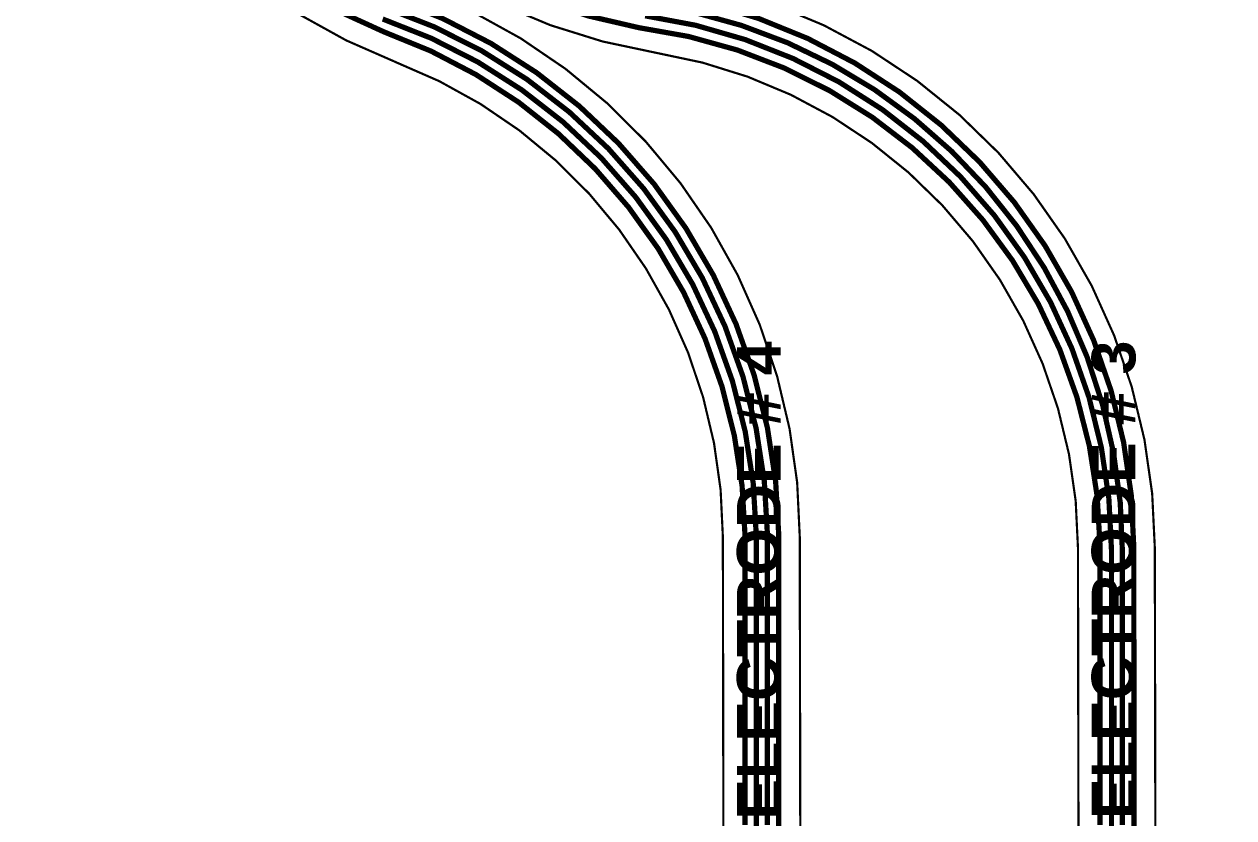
# Model space of a CAD drawing. Header units: inches. Extents: x -3.9 to 9.5, y -7 to 2.6.
# Drawn here: x 0.423 to 3.191, y -4.016 to -2.201 of the extents above; entities that cross this region are included whole.
import ezdxf

# ---------------------------------------------------------------- set-up
doc = ezdxf.new("R2010")
doc.units = ezdxf.units.IN
doc.header["$MEASUREMENT"] = 0
for name, color, linetype in [('Board Outline', 216, 'Continuous'), ('Bottom Layer', 5, 'Continuous'), ('Top Overlay', 2, 'Continuous')]:
    doc.layers.add(name, color=color, linetype=linetype)
doc.styles.add('Arial_Bold', font='', dxfattribs={"height": 0.2})
doc.styles.get('Arial_Bold').set_extended_font_data('Arial', bold=True)

msp = doc.modelspace()

# ---------------------------------------------------------------- linework, layer by layer
at = {"layer": 'Board Outline'}
for points in [[(1.1756, -0.2698, 0.005, 0.005, -0.413783), (4.4172, -3.5048, 0.005, 0.005, 0)], [(1.1768, -0.4458, 0.005, 0.005, -0.413672), (4.2412, -3.5051, 0.005, 0.005, 0)], [(1.0576, -0.6304, 0.005, 0.005, -0.413759), (3.7473, -3.3149, 0.005, 0.005, 0)], [(1.0576, -0.8064, 0.005, 0.005, -0.413759), (3.5714, -3.3152, 0.005, 0.005, 0)], [(1.8699, -2.2664, 0.005, 0.005, -0.367596), (0.7481, -0.9478, 0.005, 0.005, 0)], [(1.2741, -2.2879, 0.005, 0.005, -0.307813), (0.4044, -1.0338, 0.005, 0.005, 0)], [(1.8981, -2.0927, 0.005, 0.005, -0.367206), (3.0107, -3.3987, 0.005, 0.005, 0)], [(1.3372, -2.1236, 0.005, 0.005, -0.310195), (2.198, -3.3731, 0.005, 0.005, 0)], [(1.8699, -2.2664, 0.005, 0.005, -0.367206), (2.8348, -3.399, 0.005, 0.005, 0)], [(1.2741, -2.2879, 0.005, 0.005, 0), (1.2742, -2.288, 0.005, 0.005, 0)], [(1.2742, -2.288, 0.005, 0.005, -0.310195), (2.022, -3.3734, 0.005, 0.005, 0)], [(2.022, -3.3734, 0.005, 0.005, 0), (2.0233, -4.097, 0.005, 0.005, 0)], [(2.198, -3.3731, 0.005, 0.005, 0), (2.1993, -4.097, 0.005, 0.005, 0)], [(2.8348, -3.399, 0.005, 0.005, 0), (2.836, -4.097, 0.005, 0.005, 0)], [(3.0107, -3.3987, 0.005, 0.005, 0), (3.012, -4.097, 0.005, 0.005, 0)]]:
    msp.add_lwpolyline(points, format="xyseb", dxfattribs=at)
for points in [[(1.8686, -2.2664, 0.0025, 0.0025, 1), (1.8711, -2.2664, 0.0025, 0.0025, 1)], [(1.8686, -2.2664, 0.0025, 0.0025, 1), (1.8711, -2.2664, 0.0025, 0.0025, 1)], [(1.2728, -2.2879, 0.0025, 0.0025, 1), (1.2753, -2.2879, 0.0025, 0.0025, 1)], [(1.2728, -2.2879, 0.0025, 0.0025, 1), (1.2753, -2.2879, 0.0025, 0.0025, 1)], [(1.2729, -2.288, 0.0025, 0.0025, 1), (1.2754, -2.288, 0.0025, 0.0025, 1)], [(1.2729, -2.288, 0.0025, 0.0025, 1), (1.2754, -2.288, 0.0025, 0.0025, 1)], [(2.0208, -3.3734, 0.0025, 0.0025, 1), (2.0233, -3.3734, 0.0025, 0.0025, 1)], [(2.0208, -3.3734, 0.0025, 0.0025, 1), (2.0233, -3.3734, 0.0025, 0.0025, 1)], [(2.1967, -3.3731, 0.0025, 0.0025, 1), (2.1992, -3.3731, 0.0025, 0.0025, 1)], [(2.1967, -3.3731, 0.0025, 0.0025, 1), (2.1992, -3.3731, 0.0025, 0.0025, 1)], [(2.8335, -3.399, 0.0025, 0.0025, 1), (2.836, -3.399, 0.0025, 0.0025, 1)], [(2.8335, -3.399, 0.0025, 0.0025, 1), (2.836, -3.399, 0.0025, 0.0025, 1)], [(3.0095, -3.3987, 0.0025, 0.0025, 1), (3.012, -3.3987, 0.0025, 0.0025, 1)], [(3.0095, -3.3987, 0.0025, 0.0025, 1), (3.012, -3.3987, 0.0025, 0.0025, 1)]]:
    msp.add_lwpolyline(points, format="xyseb", close=True, dxfattribs=at)
at = {"layer": 'Bottom Layer'}
for points in [[(1.1768, -0.3171, 0.012, 0.012, -0.414214), (4.37, -3.5065, 0.012, 0.012, 0)], [(1.1768, -0.3431, 0.012, 0.012, -0.414214), (4.3431, -3.5051, 0.012, 0.012, 0)], [(1.1768, -0.3691, 0.012, 0.012, -0.414214), (4.3175, -3.5051, 0.012, 0.012, 0)], [(1.1768, -0.3951, 0.012, 0.012, -0.414214), (4.2919, -3.5051, 0.012, 0.012, 0)], [(1.0578, -0.6781, 0.012, 0.012, -0.414214), (3.6991, -3.3151, 0.012, 0.012, 0)], [(1.0578, -0.7041, 0.012, 0.012, -0.414214), (3.6736, -3.3151, 0.012, 0.012, 0)], [(1.0578, -0.7301, 0.012, 0.012, -0.414213), (3.648, -3.3151, 0.012, 0.012, 0)], [(1.0578, -0.7561, 0.012, 0.012, -0.414214), (3.6224, -3.3151, 0.012, 0.012, 0)], [(1.8299, -2.2088, 0.012, 0.012, -0.367796), (0.7984, -0.9475, 0.012, 0.012, 0)], [(1.2463, -2.2184, 0.012, 0.012, -0.309078), (0.454, -1.0339, 0.012, 0.012, 0)], [(1.8673, -2.1286, 0.012, 0.012, -0.370435), (2.9627, -3.3997, 0.012, 0.012, 0)], [(1.2474, -2.1624, 0.012, 0.012, -0.318827), (2.124, -3.3682, 0.012, 0.012, 0)], [(1.2659, -2.1418, 0.012, 0.012, -0.316333), (2.15, -3.3706, 0.012, 0.012, 0)], [(1.8444, -2.1532, 0.012, 0.012, -0.181483), (2.6234, -2.573, 0.012, 0.012, 0)], [(1.2435, -2.189, 0.012, 0.012, -0.317468), (2.0985, -3.3701, 0.012, 0.012, 0)], [(1.844, -2.1816, 0.012, 0.012, -0.373402), (2.9115, -3.4035, 0.012, 0.012, 0)], [(1.2463, -2.2184, 0.012, 0.012, -0.314144), (2.0729, -3.3731, 0.012, 0.012, 0)], [(1.8299, -2.2088, 0.012, 0.012, -0.374191), (2.8854, -3.3951, 0.012, 0.012, 0)], [(2.6234, -2.573, 0.012, 0.012, -0.181483), (2.9366, -3.4089, 0.012, 0.012, 0)], [(2.0729, -4.033, 0.012, 0.012, 0), (2.0729, -3.3731, 0.012, 0.012, 0)], [(2.0985, -4.0513, 0.012, 0.012, 0), (2.0985, -3.3701, 0.012, 0.012, 0)], [(2.124, -4.033, 0.012, 0.012, 0), (2.124, -3.3682, 0.012, 0.012, 0)], [(2.15, -4.0513, 0.012, 0.012, 0), (2.15, -3.3706, 0.012, 0.012, 0)], [(2.8854, -3.3951, 0.012, 0.012, 0), (2.8854, -4.033, 0.012, 0.012, 0)], [(2.9115, -4.0513, 0.012, 0.012, 0), (2.9115, -3.4035, 0.012, 0.012, 0)], [(2.9366, -4.033, 0.012, 0.012, 0), (2.9366, -3.4089, 0.012, 0.012, 0)], [(2.9627, -3.3997, 0.012, 0.012, 0), (2.9629, -4.0484, 0.012, 0.012, 0)]]:
    msp.add_lwpolyline(points, format="xyseb", dxfattribs=at)
for points in [[(1.2433, -2.2184, 0.006, 0.006, 1), (1.2493, -2.2184, 0.006, 0.006, 1)], [(1.2433, -2.2184, 0.006, 0.006, 1), (1.2493, -2.2184, 0.006, 0.006, 1)], [(1.8269, -2.2088, 0.006, 0.006, 1), (1.8329, -2.2088, 0.006, 0.006, 1)], [(1.8269, -2.2088, 0.006, 0.006, 1), (1.8329, -2.2088, 0.006, 0.006, 1)], [(2.6204, -2.573, 0.006, 0.006, 1), (2.6264, -2.573, 0.006, 0.006, 1)], [(2.6204, -2.573, 0.006, 0.006, 1), (2.6264, -2.573, 0.006, 0.006, 1)], [(2.0699, -3.3731, 0.006, 0.006, 1), (2.0759, -3.3731, 0.006, 0.006, 1)], [(2.0699, -3.3731, 0.006, 0.006, 1), (2.0759, -3.3731, 0.006, 0.006, 1)], [(2.0955, -3.3701, 0.006, 0.006, 1), (2.1015, -3.3701, 0.006, 0.006, 1)], [(2.0955, -3.3701, 0.006, 0.006, 1), (2.1015, -3.3701, 0.006, 0.006, 1)], [(2.121, -3.3682, 0.006, 0.006, 1), (2.1271, -3.3682, 0.006, 0.006, 1)], [(2.121, -3.3682, 0.006, 0.006, 1), (2.1271, -3.3682, 0.006, 0.006, 1)], [(2.147, -3.3706, 0.006, 0.006, 1), (2.153, -3.3706, 0.006, 0.006, 1)], [(2.147, -3.3706, 0.006, 0.006, 1), (2.153, -3.3706, 0.006, 0.006, 1)], [(2.8824, -3.3951, 0.006, 0.006, 1), (2.8884, -3.3951, 0.006, 0.006, 1)], [(2.8824, -3.3951, 0.006, 0.006, 1), (2.8884, -3.3951, 0.006, 0.006, 1)], [(2.9085, -3.4035, 0.006, 0.006, 1), (2.9145, -3.4035, 0.006, 0.006, 1)], [(2.9085, -3.4035, 0.006, 0.006, 1), (2.9145, -3.4035, 0.006, 0.006, 1)], [(2.9336, -3.4089, 0.006, 0.006, 1), (2.9396, -3.4089, 0.006, 0.006, 1)], [(2.9336, -3.4089, 0.006, 0.006, 1), (2.9396, -3.4089, 0.006, 0.006, 1)], [(2.9597, -3.3997, 0.006, 0.006, 1), (2.9657, -3.3997, 0.006, 0.006, 1)], [(2.9597, -3.3997, 0.006, 0.006, 1), (2.9657, -3.3997, 0.006, 0.006, 1)]]:
    msp.add_lwpolyline(points, format="xyseb", close=True, dxfattribs=at)

# ---------------------------------------------------------------- texts
at = {"layer": 'Top Overlay', "style": 'Arial_Bold'}
for s, p in [('ELECTRODE # 4', (2.1542, -4.0208)), ('ELECTRODE # 3', (2.9662, -4.019))]:
    msp.add_text(s, height=0.1, rotation=90, dxfattribs=at).set_placement(p)

doc.saveas('drawing.dxf')
